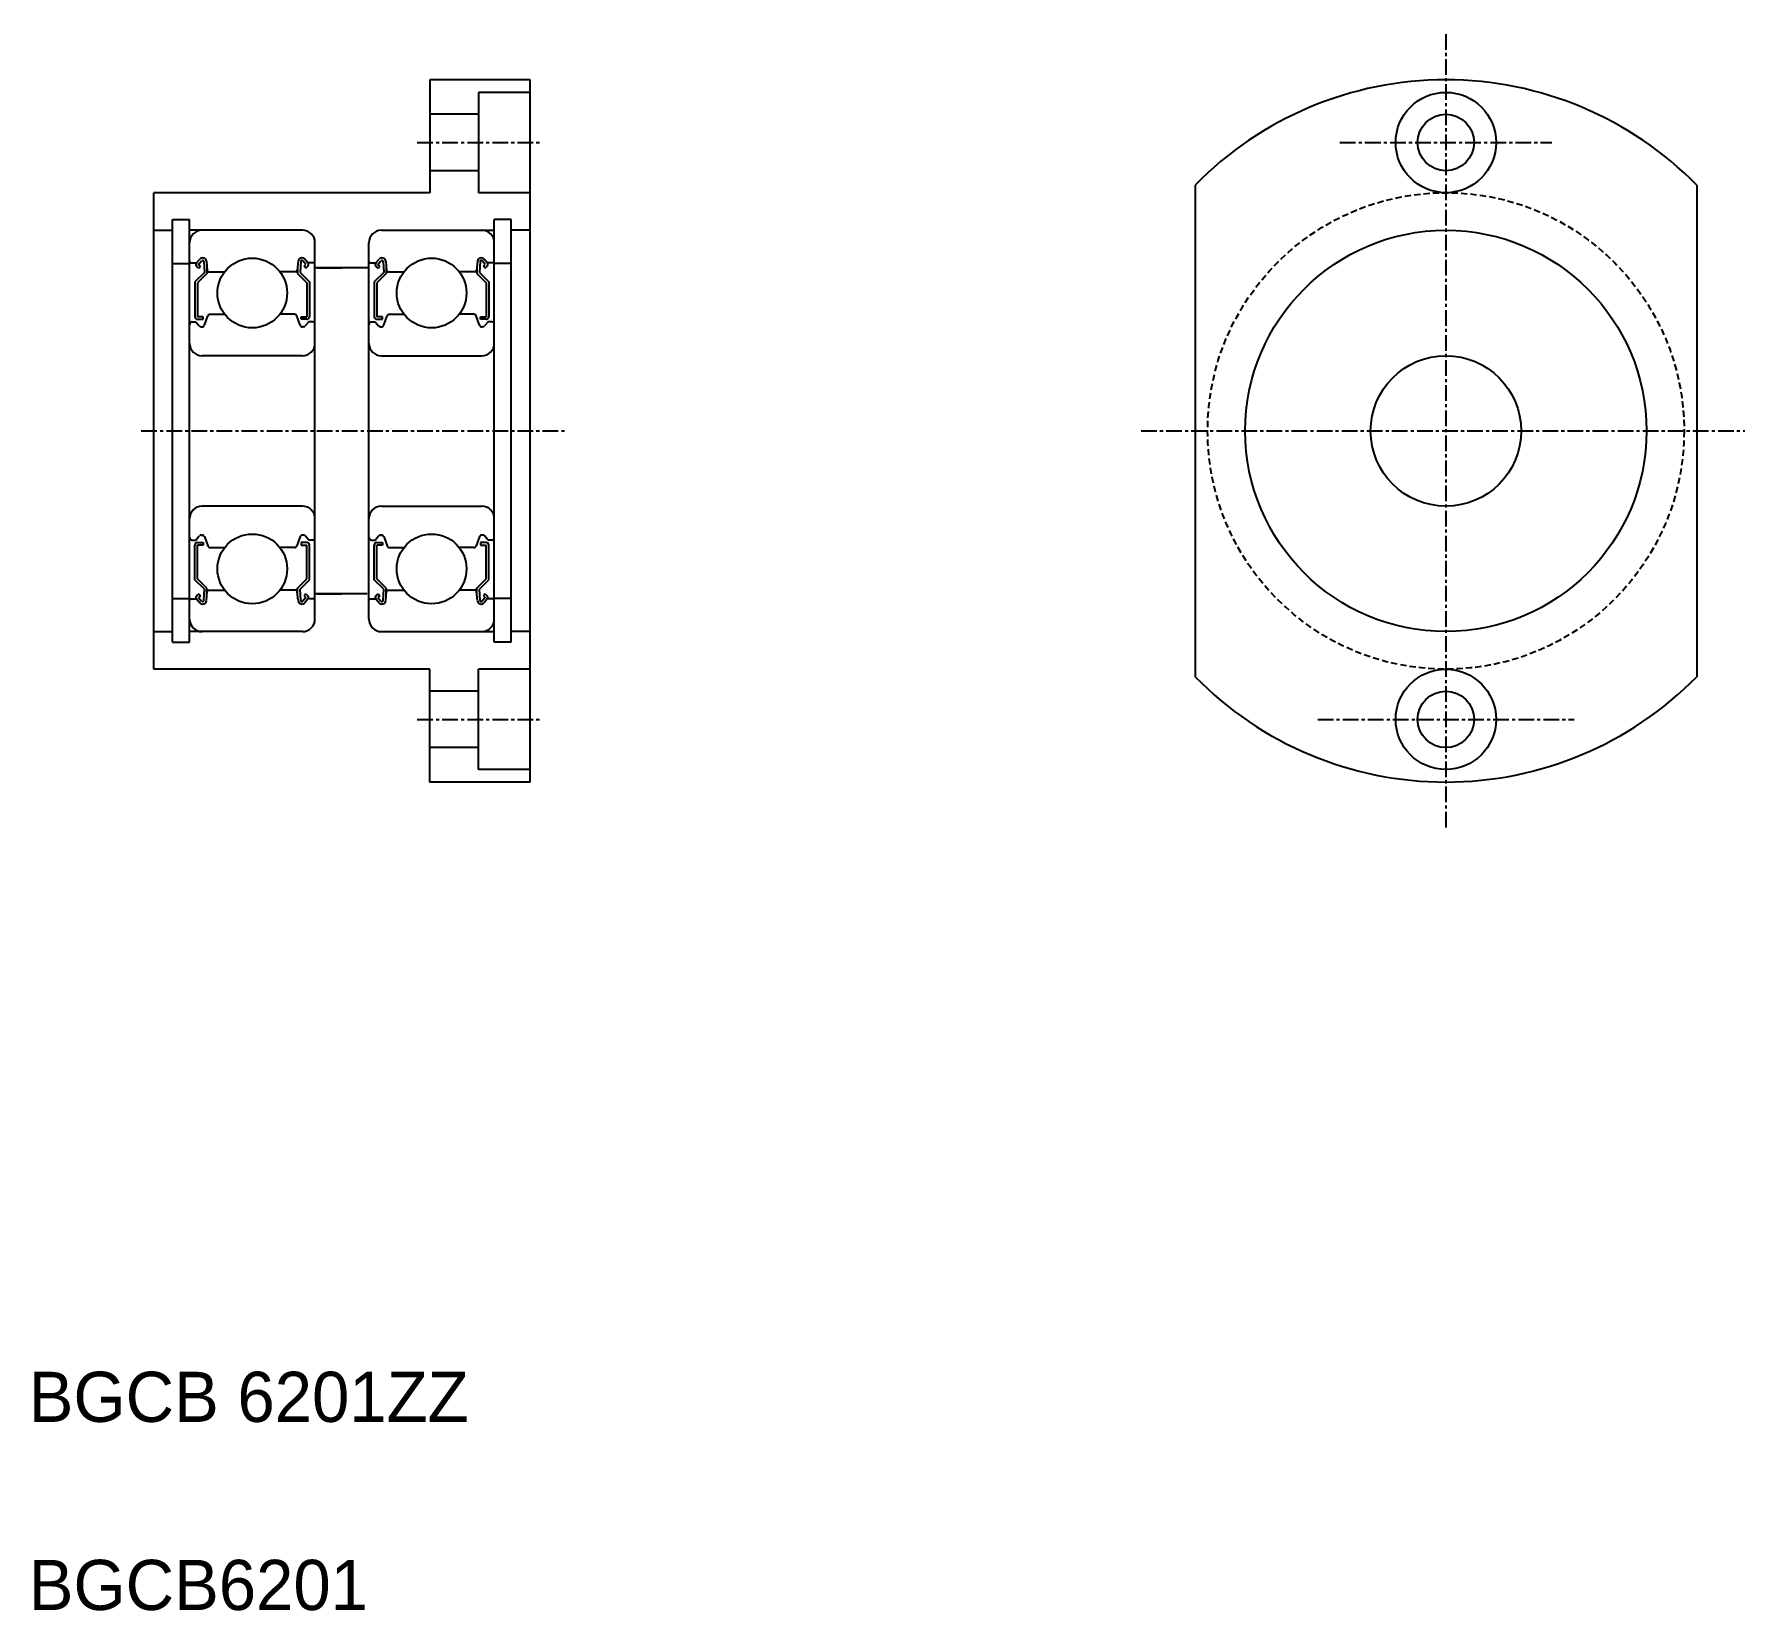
# Model space of a CAD drawing. Extents: x 156 to 293, y 79 to 205.
import ezdxf

# ---------------------------------------------------------------- set-up
doc = ezdxf.new("R2010")
doc.units = 0
doc.linetypes.add('CENTER', pattern=[2, 1.25, -0.25, 0.25, -0.25])
doc.linetypes.add('DASHED', pattern=[0.75, 0.5, -0.25])
doc.layers.get('0').update_dxf_attribs({"linetype": 'CONTINUOUS'})
doc.layers.add('CENTER', color=1, linetype='CENTER')

msp = doc.modelspace()

# ---------------------------------------------------------------- linework, layer by layer
at = {"color": 7, "linetype": 'CONTINUOUS'}
for p, q in [((187.94, 200.99), (187.94, 191.99)), ((195.94, 200.99), (187.94, 200.99)), ((190.94, 200.99), (190.94, 200.99)), ((193.94, 200.99), (193.94, 200.99)), ((195.94, 144.99), (195.94, 200.99)), ((191.84, 199.99), (191.84, 191.99)), ((195.94, 199.99), (191.84, 199.99)), ((191.84, 198.24), (187.94, 198.24)), ((191.84, 193.74), (187.94, 193.74)), ((248.97, 192.58), (248.97, 153.39)), ((288.97, 192.58), (288.97, 153.39)), ((165.94, 153.99), (165.94, 191.99)), ((187.94, 191.99), (165.94, 191.99)), ((195.94, 191.99), (191.84, 191.99)), ((167.44, 156.14), (167.44, 189.84)), ((167.44, 189.84), (168.79, 189.84)), ((168.79, 156.14), (168.79, 189.84)), ((193.09, 156.14), (193.09, 189.84)), ((194.44, 189.84), (193.09, 189.84)), ((194.44, 156.14), (194.44, 189.84)), ((165.94, 188.99), (167.44, 188.99)), ((177.79, 188.99), (168.79, 188.99)), ((184.09, 188.99), (193.09, 188.99)), ((195.94, 188.99), (194.44, 188.99)), ((178.79, 157.99), (178.79, 187.99)), ((183.09, 157.99), (183.09, 187.99)), ((167.44, 186.34), (168.79, 186.34)), ((168.89, 186.39), (169.35, 186.39)), ((169.97, 185.62), (169.22, 184.87)), ((169.35, 186.39), (169.6, 186.69)), ((169.53, 185.98), (169.37, 186.11)), ((170.17, 185.54), (169.42, 184.79)), ((169.5, 186.26), (169.75, 186.56)), ((169.65, 186.13), (169.5, 186.26)), ((169.53, 185.98), (169.65, 186.13)), ((169.93, 186.5), (169.97, 185.62)), ((170.13, 186.52), (170.19, 185.78)), ((170.17, 186.01), (170.17, 185.54)), ((170.29, 185.69), (171.59, 185.69)), ((177.28, 185.69), (175.98, 185.69)), ((177.45, 186.52), (177.38, 185.78)), ((177.4, 186.01), (177.4, 185.54)), ((177.4, 185.54), (178.15, 184.79)), ((177.65, 186.5), (177.6, 185.62)), ((177.6, 185.62), (178.35, 184.87)), ((178.07, 186.26), (177.82, 186.56)), ((177.92, 186.13), (178.07, 186.26)), ((178.05, 185.98), (177.92, 186.13)), ((178.23, 186.39), (177.98, 186.69)), ((178.05, 185.98), (178.2, 186.11)), ((178.69, 186.39), (178.23, 186.39)), ((183.09, 185.99), (178.79, 185.99)), ((178.94, 185.99), (180.94, 185.99)), ((182.94, 185.99), (180.94, 185.99)), ((183.19, 186.39), (183.65, 186.39)), ((184.27, 185.62), (183.52, 184.87)), ((183.65, 186.39), (183.9, 186.69)), ((183.83, 185.98), (183.67, 186.11)), ((184.47, 185.54), (183.72, 184.79)), ((183.8, 186.26), (184.05, 186.56)), ((183.95, 186.13), (183.8, 186.26)), ((183.83, 185.98), (183.95, 186.13)), ((184.23, 186.5), (184.27, 185.62)), ((184.43, 186.52), (184.49, 185.78)), ((184.47, 186.01), (184.47, 185.54)), ((184.59, 185.69), (185.89, 185.69)), ((191.58, 185.69), (190.28, 185.69)), ((191.75, 186.52), (191.68, 185.78)), ((191.7, 186.01), (191.7, 185.54)), ((191.7, 185.54), (192.45, 184.79)), ((191.95, 186.5), (191.9, 185.62)), ((191.9, 185.62), (192.65, 184.87)), ((192.37, 186.26), (192.12, 186.56)), ((192.22, 186.13), (192.37, 186.26)), ((192.35, 185.98), (192.22, 186.13)), ((192.53, 186.39), (192.28, 186.69)), ((192.35, 185.98), (192.5, 186.11)), ((192.99, 186.39), (192.53, 186.39)), ((194.44, 186.34), (193.09, 186.34)), ((169.22, 184.87), (169.22, 182.09)), ((169.42, 184.79), (169.42, 182.09)), ((178.15, 184.79), (178.15, 182.09)), ((178.35, 184.87), (178.35, 182.09)), ((183.52, 184.87), (183.52, 182.09)), ((183.72, 184.79), (183.72, 182.09)), ((192.45, 184.79), (192.45, 182.09)), ((192.65, 184.87), (192.65, 182.09)), ((168.99, 181.69), (169.29, 181.69)), ((169.29, 181.69), (169.56, 181.36)), ((169.87, 182.09), (169.42, 182.09)), ((169.42, 181.89), (169.87, 181.89)), ((169.87, 181.89), (169.87, 182.09)), ((169.97, 181.42), (170.24, 182.16)), ((170.43, 182.29), (171.59, 182.29)), ((177.15, 182.29), (175.98, 182.29)), ((177.61, 181.42), (177.34, 182.16)), ((177.7, 182.09), (178.15, 182.09)), ((177.7, 181.89), (177.7, 182.09)), ((178.15, 181.89), (177.7, 181.89)), ((178.29, 181.69), (178.01, 181.36)), ((178.59, 181.69), (178.29, 181.69)), ((183.29, 181.69), (183.59, 181.69)), ((183.59, 181.69), (183.86, 181.36)), ((184.17, 182.09), (183.72, 182.09)), ((183.72, 181.89), (184.17, 181.89)), ((184.17, 181.89), (184.17, 182.09)), ((184.27, 181.42), (184.54, 182.16)), ((184.73, 182.29), (185.89, 182.29)), ((191.45, 182.29), (190.28, 182.29)), ((191.91, 181.42), (191.64, 182.16)), ((192, 182.09), (192.45, 182.09)), ((192, 181.89), (192, 182.09)), ((192.45, 181.89), (192, 181.89)), ((192.59, 181.69), (192.31, 181.36)), ((192.89, 181.69), (192.59, 181.69)), ((169.72, 181.29), (169.78, 181.29)), ((177.86, 181.29), (177.79, 181.29)), ((184.02, 181.29), (184.08, 181.29)), ((192.16, 181.29), (192.09, 181.29)), ((177.79, 178.99), (169.79, 178.99)), ((184.09, 178.99), (192.09, 178.99)), ((177.79, 166.99), (169.79, 166.99)), ((184.09, 166.99), (192.09, 166.99)), ((168.99, 164.29), (169.29, 164.29)), ((169.22, 161.11), (169.22, 163.89)), ((169.29, 164.29), (169.56, 164.62)), ((169.42, 164.09), (169.87, 164.09)), ((169.42, 161.19), (169.42, 163.89)), ((169.87, 163.89), (169.42, 163.89)), ((169.72, 164.69), (169.78, 164.69)), ((169.87, 164.09), (169.87, 163.89)), ((169.97, 164.56), (170.24, 163.82)), ((170.43, 163.69), (171.59, 163.69)), ((177.15, 163.69), (175.98, 163.69)), ((177.61, 164.56), (177.34, 163.82)), ((178.15, 164.09), (177.7, 164.09)), ((177.7, 164.09), (177.7, 163.89)), ((177.7, 163.89), (178.15, 163.89)), ((177.86, 164.69), (177.79, 164.69)), ((178.29, 164.29), (178.01, 164.62)), ((178.15, 161.19), (178.15, 163.89)), ((178.59, 164.29), (178.29, 164.29)), ((178.35, 161.11), (178.35, 163.89)), ((183.29, 164.29), (183.59, 164.29)), ((183.52, 161.11), (183.52, 163.89)), ((183.59, 164.29), (183.86, 164.62)), ((183.72, 164.09), (184.17, 164.09)), ((183.72, 161.19), (183.72, 163.89)), ((184.17, 163.89), (183.72, 163.89)), ((184.02, 164.69), (184.08, 164.69)), ((184.17, 164.09), (184.17, 163.89)), ((184.27, 164.56), (184.54, 163.82)), ((184.73, 163.69), (185.89, 163.69)), ((191.45, 163.69), (190.28, 163.69)), ((191.91, 164.56), (191.64, 163.82)), ((192, 164.09), (192, 163.89)), ((192.45, 164.09), (192, 164.09)), ((192, 163.89), (192.45, 163.89)), ((192.16, 164.69), (192.09, 164.69)), ((192.59, 164.29), (192.31, 164.62)), ((192.45, 161.19), (192.45, 163.89)), ((192.89, 164.29), (192.59, 164.29)), ((192.65, 161.11), (192.65, 163.89)), ((169.97, 160.36), (169.22, 161.11)), ((170.17, 160.44), (169.42, 161.19)), ((177.4, 160.44), (178.15, 161.19)), ((177.6, 160.36), (178.35, 161.11)), ((184.27, 160.36), (183.52, 161.11)), ((184.47, 160.44), (183.72, 161.19)), ((191.7, 160.44), (192.45, 161.19)), ((191.9, 160.36), (192.65, 161.11)), ((167.44, 159.64), (168.79, 159.64)), ((169.53, 160), (169.37, 159.87)), ((169.65, 159.85), (169.5, 159.72)), ((169.5, 159.72), (169.75, 159.42)), ((169.53, 160), (169.65, 159.85)), ((169.93, 159.48), (169.97, 160.36)), ((170.13, 159.46), (170.19, 160.2)), ((170.17, 159.97), (170.17, 160.44)), ((170.29, 160.29), (171.59, 160.29)), ((177.28, 160.29), (175.98, 160.29)), ((177.45, 159.46), (177.38, 160.2)), ((177.4, 159.97), (177.4, 160.44)), ((177.65, 159.48), (177.6, 160.36)), ((178.07, 159.72), (177.82, 159.42)), ((178.05, 160), (177.92, 159.85)), ((177.92, 159.85), (178.07, 159.72)), ((178.05, 160), (178.2, 159.87)), ((182.94, 159.99), (178.79, 159.99)), ((178.94, 159.99), (180.94, 159.99)), ((182.94, 159.99), (180.94, 159.99)), ((183.83, 160), (183.67, 159.87)), ((183.95, 159.85), (183.8, 159.72)), ((183.8, 159.72), (184.05, 159.42)), ((183.83, 160), (183.95, 159.85)), ((184.23, 159.48), (184.27, 160.36)), ((184.43, 159.46), (184.49, 160.2)), ((184.47, 159.97), (184.47, 160.44)), ((184.59, 160.29), (185.89, 160.29)), ((191.58, 160.29), (190.28, 160.29)), ((191.75, 159.46), (191.68, 160.2)), ((191.7, 159.97), (191.7, 160.44)), ((191.95, 159.48), (191.9, 160.36)), ((192.37, 159.72), (192.12, 159.42)), ((192.35, 160), (192.22, 159.85)), ((192.22, 159.85), (192.37, 159.72)), ((192.35, 160), (192.5, 159.87)), ((194.44, 159.64), (193.09, 159.64)), ((168.89, 159.59), (169.35, 159.59)), ((169.35, 159.59), (169.6, 159.29)), ((178.23, 159.59), (177.98, 159.29)), ((178.69, 159.59), (178.23, 159.59)), ((183.19, 159.59), (183.65, 159.59)), ((183.65, 159.59), (183.9, 159.29)), ((192.53, 159.59), (192.28, 159.29)), ((192.99, 159.59), (192.53, 159.59)), ((165.94, 156.99), (167.44, 156.99)), ((177.79, 156.99), (168.79, 156.99)), ((184.09, 156.99), (193.09, 156.99)), ((195.94, 156.99), (194.44, 156.99)), ((167.44, 156.14), (168.79, 156.14)), ((194.44, 156.14), (193.09, 156.14)), ((187.94, 153.99), (165.94, 153.99)), ((187.94, 144.99), (187.94, 153.99)), ((195.94, 153.99), (191.84, 153.99)), ((191.84, 145.99), (191.84, 153.99)), ((191.84, 152.24), (187.94, 152.24)), ((191.84, 147.74), (187.94, 147.74)), ((195.94, 145.99), (191.84, 145.99)), ((195.94, 144.99), (187.94, 144.99))]:
    msp.add_line(p, q, dxfattribs=at)
for centre, radius in [((268.97, 195.99), 4), ((268.97, 195.99), 2.25), ((268.97, 172.99), 16), ((173.79, 183.99), 2.78), ((173.79, 183.99), 2.78), ((188.09, 183.99), 2.78), ((188.09, 183.99), 2.78), ((268.97, 172.99), 6), ((173.79, 161.99), 2.78), ((173.79, 161.99), 2.78), ((188.09, 161.99), 2.78), ((188.09, 161.99), 2.78), ((268.97, 149.99), 4), ((268.97, 149.99), 2.25)]:
    msp.add_circle(centre, radius, dxfattribs=at)
at = {"color": 3, "linetype": 'DASHED'}
msp.add_circle((268.97, 172.99), 19, dxfattribs=at)
at = {"color": 7, "linetype": 'CONTINUOUS'}
for centre, radius, start, end in [((268.97, 172.99), 28, 44.4153, 135.5847), ((169.79, 187.99), 1, 90, 180), ((177.79, 187.99), 1, 360, 90), ((184.09, 187.99), 1, 90, 180), ((192.09, 187.99), 1, 0, 90), ((168.89, 186.49), 0.1, 180, 270), ((169.5, 186.26), 0.2, 140.0012, 230.087), ((169.83, 186.49), 0.3, 4.9968, 140.0012), ((169.83, 186.49), 0.1, 2.8198, 140.0002), ((170.29, 185.79), 0.1, 184.9968, 270), ((177.28, 185.79), 0.1, 270, 355.0032), ((177.75, 186.49), 0.3, 39.9988, 175.0032), ((177.75, 186.49), 0.1, 39.9998, 177.1802), ((178.07, 186.26), 0.2, 309.913, 39.9988), ((178.69, 186.49), 0.1, 270, 360), ((183.19, 186.49), 0.1, 180, 270), ((183.8, 186.26), 0.2, 140.0012, 230.087), ((184.13, 186.49), 0.3, 4.9968, 140.0012), ((184.13, 186.49), 0.1, 2.8198, 140.0002), ((184.59, 185.79), 0.1, 184.9968, 270), ((191.58, 185.79), 0.1, 270, 355.0032), ((192.05, 186.49), 0.3, 39.9988, 175.0032), ((192.05, 186.49), 0.1, 39.9998, 177.1802), ((192.37, 186.26), 0.2, 309.913, 39.9988), ((192.99, 186.49), 0.1, 270, 0), ((168.99, 181.49), 0.2, 90, 180), ((169.42, 182.09), 0.2, 180, 270), ((170.43, 182.09), 0.2, 90, 159.9916), ((177.15, 182.09), 0.2, 20.0084, 90), ((178.15, 182.09), 0.2, 270, 360), ((178.59, 181.49), 0.2, 360, 90), ((183.29, 181.49), 0.2, 90, 180), ((183.72, 182.09), 0.2, 180, 270), ((184.73, 182.09), 0.2, 90, 159.9916), ((191.45, 182.09), 0.2, 20.0084, 90), ((192.45, 182.09), 0.2, 270, 0), ((192.89, 181.49), 0.2, 0, 90), ((169.72, 181.49), 0.2, 219.9952, 270), ((169.78, 181.49), 0.2, 270, 339.9916), ((177.79, 181.49), 0.2, 200.0084, 270), ((177.86, 181.49), 0.2, 270, 320.0048), ((184.02, 181.49), 0.2, 219.9952, 270), ((184.08, 181.49), 0.2, 270, 339.9916), ((192.09, 181.49), 0.2, 200.0084, 270), ((192.16, 181.49), 0.2, 270, 320.0048), ((169.79, 179.99), 1, 180, 270), ((177.79, 179.99), 1, 270, 360), ((184.09, 179.99), 1, 180, 270), ((192.09, 179.99), 1, 270, 0), ((169.79, 165.99), 1, 90, 180), ((177.79, 165.99), 1, 360, 90), ((184.09, 165.99), 1, 90, 180), ((192.09, 165.99), 1, 0, 90), ((168.99, 164.49), 0.2, 180, 270), ((169.42, 163.89), 0.2, 90, 180), ((169.72, 164.49), 0.2, 90, 140.0048), ((169.78, 164.49), 0.2, 20.0084, 90), ((170.43, 163.89), 0.2, 200.0084, 270), ((177.15, 163.89), 0.2, 270, 339.9916), ((177.79, 164.49), 0.2, 90, 159.9916), ((177.86, 164.49), 0.2, 39.9952, 90), ((178.15, 163.89), 0.2, 360, 90), ((178.59, 164.49), 0.2, 270, 360), ((183.29, 164.49), 0.2, 180, 270), ((183.72, 163.89), 0.2, 90, 180), ((184.02, 164.49), 0.2, 90, 140.0048), ((184.08, 164.49), 0.2, 20.0084, 90), ((184.73, 163.89), 0.2, 200.0084, 270), ((191.45, 163.89), 0.2, 270, 339.9916), ((192.09, 164.49), 0.2, 90, 159.9916), ((192.16, 164.49), 0.2, 39.9952, 90), ((192.45, 163.89), 0.2, 0, 90), ((192.89, 164.49), 0.2, 270, 0), ((169.5, 159.72), 0.2, 129.913, 219.9988), ((170.29, 160.19), 0.1, 90, 175.0032), ((177.28, 160.19), 0.1, 4.9968, 90), ((178.07, 159.72), 0.2, 320.0012, 50.087), ((183.8, 159.72), 0.2, 129.913, 219.9988), ((184.59, 160.19), 0.1, 90, 175.0032), ((191.58, 160.19), 0.1, 4.9968, 90), ((192.37, 159.72), 0.2, 320.0012, 50.087), ((168.89, 159.49), 0.1, 90, 180), ((169.83, 159.48), 0.3, 219.9988, 355.0032), ((169.83, 159.48), 0.1, 219.9998, 357.1802), ((177.75, 159.48), 0.3, 184.9968, 320.0012), ((177.75, 159.48), 0.1, 182.8198, 320.0002), ((178.69, 159.49), 0.1, 360, 90), ((183.19, 159.49), 0.1, 90, 180), ((184.13, 159.48), 0.3, 219.9988, 355.0032), ((184.13, 159.48), 0.1, 219.9998, 357.1802), ((192.05, 159.48), 0.3, 184.9968, 320.0012), ((192.05, 159.48), 0.1, 182.8198, 320.0002), ((192.99, 159.49), 0.1, 0, 90), ((169.79, 157.99), 1, 180, 270), ((177.79, 157.99), 1, 270, 360), ((184.09, 157.99), 1, 180, 270), ((192.09, 157.99), 1, 270, 0), ((268.97, 172.99), 28, 224.4153, 315.5847)]:
    msp.add_arc(centre, radius, start, end, dxfattribs=at)
at = {"layer": 'CENTER', "color": 1, "linetype": 'CENTER'}
for p, q in [((268.97, 204.63), (268.97, 141.35)), ((186.94, 195.99), (196.94, 195.99)), ((260.52, 195.99), (277.42, 195.99)), ((164.94, 172.99), (198.73, 172.99)), ((244.67, 172.99), (292.81, 172.99)), ((186.94, 149.99), (196.94, 149.99)), ((258.75, 149.99), (279.19, 149.99))]:
    msp.add_line(p, q, dxfattribs=at)

# ---------------------------------------------------------------- texts
at = {"color": 7, "linetype": 'CONTINUOUS'}
for s, p in [('BGCB 6201ZZ', (155.96, 93.97)), ('BGCB6201', (155.96, 78.97))]:
    msp.add_text(s, height=4, dxfattribs=at).set_placement(p)

doc.saveas('drawing.dxf')
